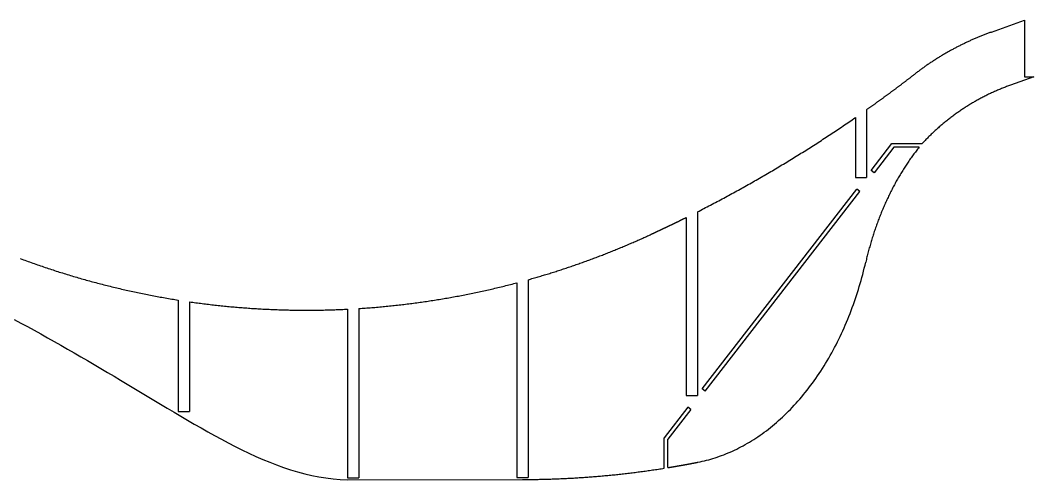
# Model space of a CAD drawing. Header units: metres. Extents: x 0 to 1077, y -300 to -6.
# Drawn here: x 538 to 1077, y -300 to -56 of the extents above; entities that cross this region are included whole.
import ezdxf

# ---------------------------------------------------------------- set-up
doc = ezdxf.new("R2010")
doc.units = ezdxf.units.M

msp = doc.modelspace()

# ---------------------------------------------------------------- linework, layer by layer
for p, q in [((1054.49, -61.86), (1072.07, -55.58)), ((1072.07, -55.58), (1072.07, -85.71)), ((1047.45, -64.58), (1047.01, -64.76)), ((1047.89, -64.4), (1047.45, -64.58)), ((1048.32, -64.22), (1047.89, -64.4)), ((1048.76, -64.04), (1048.32, -64.22)), ((1049.2, -63.86), (1048.76, -64.04)), ((1049.64, -63.69), (1049.2, -63.86)), ((1050.07, -63.52), (1049.64, -63.69)), ((1050.51, -63.34), (1050.07, -63.52)), ((1050.95, -63.17), (1050.51, -63.34)), ((1051.39, -63), (1050.95, -63.17)), ((1051.84, -62.84), (1051.39, -63)), ((1052.28, -62.67), (1051.84, -62.84)), ((1052.72, -62.5), (1052.28, -62.67)), ((1053.16, -62.34), (1052.72, -62.5)), ((1053.6, -62.18), (1053.16, -62.34)), ((1054.05, -62.02), (1053.6, -62.18)), ((1054.49, -61.86), (1054.05, -62.02)), ((1035.91, -69.97), (1035.49, -70.19)), ((1036.33, -69.75), (1035.91, -69.97)), ((1036.75, -69.53), (1036.33, -69.75)), ((1037.17, -69.32), (1036.75, -69.53)), ((1037.59, -69.11), (1037.17, -69.32)), ((1038.01, -68.9), (1037.59, -69.11)), ((1038.43, -68.68), (1038.01, -68.9)), ((1038.86, -68.48), (1038.43, -68.68)), ((1039.28, -68.27), (1038.86, -68.48)), ((1039.71, -68.06), (1039.28, -68.27)), ((1040.13, -67.86), (1039.71, -68.06)), ((1040.56, -67.65), (1040.13, -67.86)), ((1040.98, -67.45), (1040.56, -67.65)), ((1041.41, -67.25), (1040.98, -67.45)), ((1041.84, -67.05), (1041.41, -67.25)), ((1042.26, -66.85), (1041.84, -67.05)), ((1042.69, -66.65), (1042.26, -66.85)), ((1043.12, -66.46), (1042.69, -66.65)), ((1043.55, -66.26), (1043.12, -66.46)), ((1043.98, -66.07), (1043.55, -66.26)), ((1044.41, -65.88), (1043.98, -66.07)), ((1044.85, -65.69), (1044.41, -65.88)), ((1045.28, -65.5), (1044.85, -65.69)), ((1045.71, -65.31), (1045.28, -65.5)), ((1046.15, -65.13), (1045.71, -65.31)), ((1046.58, -64.94), (1046.15, -65.13)), ((1047.01, -64.76), (1046.58, -64.94)), ((1026.48, -75.33), (1026.08, -75.58)), ((1026.88, -75.08), (1026.48, -75.33)), ((1027.28, -74.84), (1026.88, -75.08)), ((1027.69, -74.59), (1027.28, -74.84)), ((1028.09, -74.35), (1027.69, -74.59)), ((1028.5, -74.11), (1028.09, -74.35)), ((1028.9, -73.87), (1028.5, -74.11)), ((1029.31, -73.63), (1028.9, -73.87)), ((1029.71, -73.39), (1029.31, -73.63)), ((1030.12, -73.15), (1029.71, -73.39)), ((1030.53, -72.91), (1030.12, -73.15)), ((1030.94, -72.68), (1030.53, -72.91)), ((1031.35, -72.45), (1030.94, -72.68)), ((1031.76, -72.21), (1031.35, -72.45)), ((1032.17, -71.98), (1031.76, -72.21)), ((1032.59, -71.75), (1032.17, -71.98)), ((1033, -71.53), (1032.59, -71.75)), ((1033.41, -71.3), (1033, -71.53)), ((1033.83, -71.07), (1033.41, -71.3)), ((1034.24, -70.85), (1033.83, -71.07)), ((1034.66, -70.63), (1034.24, -70.85)), ((1035.08, -70.41), (1034.66, -70.63)), ((1035.49, -70.19), (1035.08, -70.41)), ((1018.23, -80.82), (1017.85, -81.09)), ((1018.62, -80.55), (1018.23, -80.82)), ((1019, -80.27), (1018.62, -80.55)), ((1019.39, -80), (1019, -80.27)), ((1019.77, -79.73), (1019.39, -80)), ((1020.16, -79.46), (1019.77, -79.73)), ((1020.55, -79.19), (1020.16, -79.46)), ((1020.94, -78.93), (1020.55, -79.19)), ((1021.33, -78.66), (1020.94, -78.93)), ((1021.72, -78.4), (1021.33, -78.66)), ((1022.11, -78.14), (1021.72, -78.4)), ((1022.51, -77.88), (1022.11, -78.14)), ((1022.9, -77.62), (1022.51, -77.88)), ((1023.29, -77.36), (1022.9, -77.62)), ((1023.69, -77.1), (1023.29, -77.36)), ((1024.09, -76.84), (1023.69, -77.1)), ((1024.48, -76.59), (1024.09, -76.84)), ((1024.88, -76.33), (1024.48, -76.59)), ((1025.28, -76.08), (1024.88, -76.33)), ((1025.68, -75.83), (1025.28, -76.08)), ((1026.08, -75.58), (1025.68, -75.83)), ((1010.88, -86.36), (1011.14, -86.17)), ((1011.14, -86.17), (1011.4, -85.97)), ((1011.4, -85.97), (1011.65, -85.77)), ((1011.65, -85.77), (1011.91, -85.58)), ((1011.91, -85.58), (1012.16, -85.38)), ((1012.16, -85.38), (1012.42, -85.18)), ((1012.42, -85.18), (1012.67, -84.99)), ((1012.67, -84.99), (1012.93, -84.79)), ((1012.93, -84.79), (1013.18, -84.59)), ((1013.18, -84.59), (1013.43, -84.4)), ((1013.43, -84.4), (1013.69, -84.2)), ((1014.06, -83.91), (1013.69, -84.2)), ((1014.44, -83.62), (1014.06, -83.91)), ((1014.81, -83.34), (1014.44, -83.62)), ((1015.19, -83.05), (1014.81, -83.34)), ((1015.57, -82.77), (1015.19, -83.05)), ((1015.94, -82.49), (1015.57, -82.77)), ((1016.32, -82.21), (1015.94, -82.49)), ((1016.7, -81.93), (1016.32, -82.21)), ((1017.08, -81.65), (1016.7, -81.93)), ((1017.47, -81.37), (1017.08, -81.65)), ((1017.85, -81.09), (1017.47, -81.37)), ((1076.92, -85.71), (1064.58, -90.11)), ((1072.07, -85.71), (1076.92, -85.71)), ((1003.96, -91.61), (1004.21, -91.42)), ((1004.21, -91.42), (1004.47, -91.22)), ((1004.47, -91.22), (1004.73, -91.03)), ((1004.73, -91.03), (1004.99, -90.84)), ((1004.99, -90.84), (1005.24, -90.64)), ((1005.24, -90.64), (1005.5, -90.45)), ((1005.5, -90.45), (1005.76, -90.26)), ((1005.76, -90.26), (1006.02, -90.06)), ((1006.02, -90.06), (1006.27, -89.87)), ((1006.27, -89.87), (1006.53, -89.68)), ((1006.53, -89.68), (1006.79, -89.48)), ((1006.79, -89.48), (1007.04, -89.29)), ((1007.04, -89.29), (1007.3, -89.09)), ((1007.3, -89.09), (1007.56, -88.9)), ((1007.56, -88.9), (1007.81, -88.7)), ((1007.81, -88.7), (1008.07, -88.51)), ((1008.07, -88.51), (1008.33, -88.31)), ((1008.33, -88.31), (1008.58, -88.12)), ((1008.58, -88.12), (1008.84, -87.93)), ((1008.84, -87.93), (1009.09, -87.73)), ((1009.09, -87.73), (1009.35, -87.54)), ((1009.35, -87.54), (1009.61, -87.34)), ((1009.61, -87.34), (1009.86, -87.14)), ((1009.86, -87.14), (1010.12, -86.95)), ((1010.12, -86.95), (1010.37, -86.75)), ((1010.37, -86.75), (1010.63, -86.56)), ((1010.63, -86.56), (1010.88, -86.36)), ((1060.82, -91.53), (1060.28, -91.74)), ((1061.35, -91.32), (1060.82, -91.53)), ((1061.89, -91.11), (1061.35, -91.32)), ((1062.42, -90.9), (1061.89, -91.11)), ((1062.96, -90.7), (1062.42, -90.9)), ((1063.5, -90.5), (1062.96, -90.7)), ((1064.04, -90.31), (1063.5, -90.5)), ((1064.58, -90.11), (1064.04, -90.31)), ((996.44, -97.15), (996.7, -96.96)), ((996.7, -96.96), (996.96, -96.77)), ((996.96, -96.77), (997.22, -96.59)), ((997.22, -96.59), (997.48, -96.4)), ((997.48, -96.4), (997.74, -96.21)), ((997.74, -96.21), (998, -96.02)), ((998, -96.02), (998.26, -95.82)), ((998.26, -95.82), (998.52, -95.63)), ((998.52, -95.63), (998.78, -95.44)), ((998.78, -95.44), (999.04, -95.25)), ((999.04, -95.25), (999.3, -95.06)), ((999.3, -95.06), (999.56, -94.87)), ((999.56, -94.87), (999.82, -94.68)), ((999.82, -94.68), (1000.08, -94.49)), ((1000.08, -94.49), (1000.34, -94.3)), ((1000.34, -94.3), (1000.6, -94.11)), ((1000.6, -94.11), (1000.86, -93.92)), ((1000.86, -93.92), (1001.11, -93.72)), ((1001.11, -93.72), (1001.37, -93.53)), ((1001.37, -93.53), (1001.63, -93.34)), ((1001.63, -93.34), (1001.89, -93.15)), ((1001.89, -93.15), (1002.15, -92.96)), ((1002.15, -92.96), (1002.41, -92.76)), ((1002.41, -92.76), (1002.67, -92.57)), ((1002.67, -92.57), (1002.92, -92.38)), ((1002.92, -92.38), (1003.18, -92.19)), ((1003.18, -92.19), (1003.44, -92)), ((1003.44, -92), (1003.7, -91.8)), ((1003.7, -91.8), (1003.96, -91.61)), ((1049.34, -96.8), (1048.84, -97.07)), ((1049.85, -96.53), (1049.34, -96.8)), ((1050.36, -96.27), (1049.85, -96.53)), ((1050.87, -96.01), (1050.36, -96.27)), ((1051.39, -95.75), (1050.87, -96.01)), ((1051.9, -95.49), (1051.39, -95.75)), ((1052.42, -95.24), (1051.9, -95.49)), ((1052.93, -94.99), (1052.42, -95.24)), ((1053.45, -94.74), (1052.93, -94.99)), ((1053.97, -94.49), (1053.45, -94.74)), ((1054.49, -94.25), (1053.97, -94.49)), ((1055.01, -94.01), (1054.49, -94.25)), ((1055.53, -93.77), (1055.01, -94.01)), ((1056.06, -93.53), (1055.53, -93.77)), ((1056.58, -93.3), (1056.06, -93.53)), ((1057.11, -93.07), (1056.58, -93.3)), ((1057.63, -92.84), (1057.11, -93.07)), ((1058.16, -92.62), (1057.63, -92.84)), ((1058.69, -92.39), (1058.16, -92.62)), ((1059.22, -92.17), (1058.69, -92.39)), ((1059.75, -91.96), (1059.22, -92.17)), ((1060.28, -91.74), (1059.75, -91.96)), ((989.13, -102.42), (989.39, -102.23)), ((989.39, -102.23), (989.65, -102.04)), ((989.65, -102.04), (989.91, -101.86)), ((989.91, -101.86), (990.17, -101.67)), ((990.17, -101.67), (990.44, -101.48)), ((990.44, -101.48), (990.7, -101.3)), ((990.7, -101.3), (990.96, -101.11)), ((990.96, -101.11), (991.22, -100.92)), ((991.22, -100.92), (991.48, -100.73)), ((991.48, -100.73), (991.75, -100.55)), ((991.75, -100.55), (992.01, -100.36)), ((992.01, -100.36), (992.27, -100.17)), ((992.27, -100.17), (992.53, -99.98)), ((992.53, -99.98), (992.79, -99.8)), ((992.79, -99.8), (993.05, -99.61)), ((993.05, -99.61), (993.32, -99.42)), ((993.32, -99.42), (993.58, -99.23)), ((993.58, -99.23), (993.84, -99.04)), ((993.84, -99.04), (994.1, -98.86)), ((994.1, -98.86), (994.36, -98.67)), ((994.36, -98.67), (994.62, -98.48)), ((994.62, -98.48), (994.88, -98.29)), ((994.88, -98.29), (995.14, -98.1)), ((995.14, -98.1), (995.4, -97.91)), ((995.4, -97.91), (995.66, -97.72)), ((995.66, -97.72), (995.92, -97.53)), ((995.92, -97.53), (996.18, -97.34)), ((996.18, -97.34), (996.44, -97.15)), ((1039.94, -102.32), (1039.46, -102.63)), ((1040.42, -102.01), (1039.94, -102.32)), ((1040.9, -101.7), (1040.42, -102.01)), ((1041.39, -101.39), (1040.9, -101.7)), ((1041.88, -101.08), (1041.39, -101.39)), ((1042.36, -100.78), (1041.88, -101.08)), ((1042.85, -100.48), (1042.36, -100.78)), ((1043.34, -100.18), (1042.85, -100.48)), ((1043.84, -99.89), (1043.34, -100.18)), ((1044.33, -99.59), (1043.84, -99.89)), ((1044.83, -99.3), (1044.33, -99.59)), ((1045.32, -99.02), (1044.83, -99.3)), ((1045.82, -98.73), (1045.32, -99.02)), ((1046.32, -98.45), (1045.82, -98.73)), ((1046.82, -98.17), (1046.32, -98.45)), ((1047.32, -97.89), (1046.82, -98.17)), ((1047.83, -97.61), (1047.32, -97.89)), ((1048.33, -97.34), (1047.83, -97.61)), ((1048.84, -97.07), (1048.33, -97.34)), ((981.26, -107.92), (982.07, -107.36)), ((982.07, -107.36), (982.07, -139.28)), ((988.07, -103.16), (988.34, -102.97)), ((988.07, -103.16), (988.07, -139.28)), ((988.34, -102.97), (988.6, -102.79)), ((988.6, -102.79), (988.86, -102.6)), ((988.86, -102.6), (989.13, -102.42)), ((1032.44, -107.62), (1031.99, -107.97)), ((1032.9, -107.27), (1032.44, -107.62)), ((1033.36, -106.93), (1032.9, -107.27)), ((1033.82, -106.58), (1033.36, -106.93)), ((1034.28, -106.24), (1033.82, -106.58)), ((1034.74, -105.9), (1034.28, -106.24)), ((1035.2, -105.57), (1034.74, -105.9)), ((1035.67, -105.23), (1035.2, -105.57)), ((1036.14, -104.9), (1035.67, -105.23)), ((1036.61, -104.57), (1036.14, -104.9)), ((1037.08, -104.24), (1036.61, -104.57)), ((1037.55, -103.91), (1037.08, -104.24)), ((1038.03, -103.59), (1037.55, -103.91)), ((1038.5, -103.27), (1038.03, -103.59)), ((1038.98, -102.95), (1038.5, -103.27)), ((1039.46, -102.63), (1038.98, -102.95)), ((973.08, -113.48), (973.9, -112.93)), ((973.9, -112.93), (974.72, -112.38)), ((974.72, -112.38), (975.54, -111.82)), ((975.54, -111.82), (976.36, -111.27)), ((976.36, -111.27), (977.18, -110.71)), ((977.18, -110.71), (978, -110.16)), ((978, -110.16), (978.82, -109.6)), ((978.82, -109.6), (979.63, -109.04)), ((979.63, -109.04), (980.45, -108.48)), ((980.45, -108.48), (981.26, -107.92)), ((1025.81, -113.11), (1025.38, -113.5)), ((1026.24, -112.73), (1025.81, -113.11)), ((1026.67, -112.35), (1026.24, -112.73)), ((1027.1, -111.98), (1026.67, -112.35)), ((1027.54, -111.6), (1027.1, -111.98)), ((1027.97, -111.23), (1027.54, -111.6)), ((1028.41, -110.86), (1027.97, -111.23)), ((1028.85, -110.49), (1028.41, -110.86)), ((1029.3, -110.13), (1028.85, -110.49)), ((1029.74, -109.76), (1029.3, -110.13)), ((1030.19, -109.4), (1029.74, -109.76)), ((1030.63, -109.04), (1030.19, -109.4)), ((1031.08, -108.68), (1030.63, -109.04)), ((1031.53, -108.33), (1031.08, -108.68)), ((1031.99, -107.97), (1031.53, -108.33)), ((964.83, -118.93), (965.66, -118.39)), ((965.66, -118.39), (966.49, -117.85)), ((966.49, -117.85), (967.31, -117.31)), ((967.31, -117.31), (968.14, -116.76)), ((968.14, -116.76), (968.97, -116.22)), ((968.97, -116.22), (969.79, -115.67)), ((969.79, -115.67), (970.62, -115.13)), ((970.62, -115.13), (971.44, -114.58)), ((971.44, -114.58), (972.26, -114.03)), ((972.26, -114.03), (973.08, -113.48)), ((1020.4, -118.25), (1020, -118.66)), ((1020.8, -117.85), (1020.4, -118.25)), ((1021.21, -117.44), (1020.8, -117.85)), ((1021.62, -117.04), (1021.21, -117.44)), ((1022.03, -116.64), (1021.62, -117.04)), ((1022.44, -116.24), (1022.03, -116.64)), ((1022.85, -115.84), (1022.44, -116.24)), ((1023.27, -115.44), (1022.85, -115.84)), ((1023.69, -115.05), (1023.27, -115.44)), ((1024.11, -114.66), (1023.69, -115.05)), ((1024.53, -114.27), (1024.11, -114.66)), ((1024.96, -113.88), (1024.53, -114.27)), ((1025.38, -113.5), (1024.96, -113.88)), ((956.51, -124.27), (957.34, -123.74)), ((957.34, -123.74), (958.18, -123.21)), ((958.18, -123.21), (959.01, -122.68)), ((959.01, -122.68), (959.84, -122.15)), ((959.84, -122.15), (960.68, -121.61)), ((960.68, -121.61), (961.51, -121.08)), ((961.51, -121.08), (962.34, -120.54)), ((962.34, -120.54), (963.17, -120.01)), ((963.17, -120.01), (964, -119.47)), ((964, -119.47), (964.83, -118.93)), ((990.42, -135.54), (1001.55, -121.16)), ((1002.53, -123.16), (992, -136.77)), ((1001.55, -121.16), (1017.62, -121.16)), ((1015.98, -123.16), (1002.53, -123.16)), ((1015.57, -123.66), (1015.18, -124.17)), ((1015.98, -123.16), (1015.57, -123.66)), ((1018.01, -120.74), (1017.62, -121.16)), ((1018.41, -120.32), (1018.01, -120.74)), ((1018.8, -119.9), (1018.41, -120.32)), ((1019.2, -119.49), (1018.8, -119.9)), ((1019.59, -119.08), (1019.2, -119.49)), ((1020, -118.66), (1019.59, -119.08)), ((948.11, -129.49), (948.95, -128.98)), ((948.95, -128.98), (949.79, -128.46)), ((949.79, -128.46), (950.63, -127.94)), ((950.63, -127.94), (951.48, -127.42)), ((951.48, -127.42), (952.32, -126.9)), ((952.32, -126.9), (953.15, -126.37)), ((953.15, -126.37), (953.99, -125.85)), ((953.99, -125.85), (954.83, -125.32)), ((954.83, -125.32), (955.67, -124.8)), ((955.67, -124.8), (956.51, -124.27)), ((1011.67, -128.84), (1011.29, -129.38)), ((1012.05, -128.31), (1011.67, -128.84)), ((1012.44, -127.78), (1012.05, -128.31)), ((1012.82, -127.26), (1012.44, -127.78)), ((1013.21, -126.73), (1012.82, -127.26)), ((1013.6, -126.21), (1013.21, -126.73)), ((1013.99, -125.7), (1013.6, -126.21)), ((1014.38, -125.18), (1013.99, -125.7)), ((1014.78, -124.67), (1014.38, -125.18)), ((1015.18, -124.17), (1014.78, -124.67)), ((938.79, -135.11), (939.64, -134.6)), ((939.64, -134.6), (940.49, -134.1)), ((940.49, -134.1), (941.34, -133.59)), ((941.34, -133.59), (942.19, -133.08)), ((942.19, -133.08), (943.04, -132.57)), ((943.04, -132.57), (943.88, -132.06)), ((943.88, -132.06), (944.73, -131.55)), ((944.73, -131.55), (945.58, -131.04)), ((945.58, -131.04), (946.42, -130.52)), ((946.42, -130.52), (947.26, -130.01)), ((947.26, -130.01), (948.11, -129.49)), ((1007.97, -134.33), (1007.62, -134.89)), ((1008.33, -133.77), (1007.97, -134.33)), ((1008.7, -133.21), (1008.33, -133.77)), ((1009.06, -132.65), (1008.7, -133.21)), ((1009.43, -132.1), (1009.06, -132.65)), ((1009.8, -131.55), (1009.43, -132.1)), ((1010.17, -131), (1009.8, -131.55)), ((1010.54, -130.46), (1010.17, -131)), ((1010.92, -129.92), (1010.54, -130.46)), ((1011.29, -129.38), (1010.92, -129.92)), ((929.39, -140.58), (930.25, -140.09)), ((930.25, -140.09), (931.11, -139.6)), ((931.11, -139.6), (931.96, -139.11)), ((931.96, -139.11), (932.82, -138.61)), ((932.82, -138.61), (933.67, -138.11)), ((933.67, -138.11), (934.53, -137.62)), ((934.53, -137.62), (935.38, -137.12)), ((935.38, -137.12), (936.24, -136.62)), ((936.24, -136.62), (937.09, -136.11)), ((937.09, -136.11), (937.94, -135.61)), ((937.94, -135.61), (938.79, -135.11)), ((982.07, -139.28), (988.07, -139.28)), ((992, -136.77), (990.42, -135.54)), ((1004.5, -140.09), (1004.16, -140.68)), ((1004.84, -139.5), (1004.5, -140.09)), ((1005.18, -138.92), (1004.84, -139.5)), ((1005.52, -138.33), (1005.18, -138.92)), ((1005.86, -137.75), (1005.52, -138.33)), ((1006.21, -137.18), (1005.86, -137.75)), ((1006.56, -136.6), (1006.21, -137.18)), ((1006.91, -136.03), (1006.56, -136.6)), ((1007.26, -135.46), (1006.91, -136.03)), ((1007.62, -134.89), (1007.26, -135.46)), ((900.6, -251.65), (982.79, -145.4)), ((919.91, -145.92), (920.78, -145.44)), ((920.78, -145.44), (921.64, -144.96)), ((921.64, -144.96), (922.5, -144.48)), ((922.5, -144.48), (923.37, -144)), ((923.37, -144), (924.23, -143.51)), ((924.23, -143.51), (925.09, -143.03)), ((925.09, -143.03), (925.95, -142.54)), ((925.95, -142.54), (926.81, -142.05)), ((926.81, -142.05), (927.67, -141.57)), ((927.67, -141.57), (928.53, -141.08)), ((928.53, -141.08), (929.39, -140.58)), ((984.38, -146.63), (982.79, -145.4)), ((1001.57, -145.49), (1001.26, -146.1)), ((1001.89, -144.88), (1001.57, -145.49)), ((1002.21, -144.27), (1001.89, -144.88)), ((1002.53, -143.67), (1002.21, -144.27)), ((1002.85, -143.06), (1002.53, -143.67)), ((1003.18, -142.46), (1002.85, -143.06)), ((1003.5, -141.87), (1003.18, -142.46)), ((1003.83, -141.27), (1003.5, -141.87)), ((1004.16, -140.68), (1003.83, -141.27)), ((902.18, -252.87), (984.38, -146.63)), ((910.35, -151.11), (911.22, -150.65)), ((911.22, -150.65), (912.09, -150.18)), ((912.09, -150.18), (912.97, -149.71)), ((912.97, -149.71), (913.84, -149.24)), ((913.84, -149.24), (914.71, -148.77)), ((914.71, -148.77), (915.57, -148.3)), ((915.57, -148.3), (916.44, -147.82)), ((916.44, -147.82), (917.31, -147.35)), ((917.31, -147.35), (918.18, -146.87)), ((918.18, -146.87), (919.04, -146.4)), ((919.04, -146.4), (919.91, -145.92)), ((999.14, -150.43), (998.85, -151.06)), ((999.44, -149.81), (999.14, -150.43)), ((999.73, -149.19), (999.44, -149.81)), ((1000.03, -148.56), (999.73, -149.19)), ((1000.34, -147.94), (1000.03, -148.56)), ((1000.64, -147.33), (1000.34, -147.94)), ((1000.95, -146.71), (1000.64, -147.33)), ((1001.26, -146.1), (1000.95, -146.71)), ((899.84, -156.62), (900.72, -156.16)), ((900.72, -156.16), (901.59, -155.71)), ((901.59, -155.71), (902.47, -155.26)), ((902.47, -155.26), (903.35, -154.8)), ((903.35, -154.8), (904.23, -154.34)), ((904.23, -154.34), (905.1, -153.89)), ((905.1, -153.89), (905.98, -153.43)), ((905.98, -153.43), (906.86, -152.97)), ((906.86, -152.97), (907.73, -152.5)), ((907.73, -152.5), (908.6, -152.04)), ((908.6, -152.04), (909.48, -151.58)), ((909.48, -151.58), (910.35, -151.11)), ((996.6, -156.15), (996.33, -156.8)), ((996.87, -155.51), (996.6, -156.15)), ((997.15, -154.87), (996.87, -155.51)), ((997.42, -154.23), (997.15, -154.87)), ((997.7, -153.59), (997.42, -154.23)), ((997.99, -152.96), (997.7, -153.59)), ((998.27, -152.32), (997.99, -152.96)), ((998.56, -151.69), (998.27, -152.32)), ((998.85, -151.06), (998.56, -151.69)), ((889.66, -161.74), (889.84, -161.65)), ((889.84, -161.65), (890.03, -161.55)), ((890.03, -161.55), (890.21, -161.46)), ((890.21, -161.46), (890.4, -161.37)), ((890.4, -161.37), (890.59, -161.28)), ((890.59, -161.28), (890.77, -161.18)), ((890.77, -161.18), (890.96, -161.09)), ((890.96, -161.09), (891.14, -161)), ((891.14, -161), (891.33, -160.91)), ((891.33, -160.91), (891.52, -160.82)), ((891.52, -160.82), (891.7, -160.72)), ((891.7, -160.72), (891.89, -160.63)), ((891.89, -160.63), (892.07, -160.54)), ((892.07, -160.54), (892.07, -255.25)), ((898.07, -157.52), (898.96, -157.07)), ((898.07, -157.52), (898.07, -255.25)), ((898.96, -157.07), (899.84, -156.62)), ((994.52, -161.35), (994.27, -162.01)), ((994.77, -160.69), (994.52, -161.35)), ((995.02, -160.04), (994.77, -160.69)), ((995.28, -159.39), (995.02, -160.04)), ((995.54, -158.74), (995.28, -159.39)), ((995.8, -158.09), (995.54, -158.74)), ((996.06, -157.44), (995.8, -158.09)), ((996.33, -156.8), (996.06, -157.44)), ((878.63, -167.07), (878.81, -166.98)), ((878.81, -166.98), (879, -166.89)), ((879, -166.89), (879.19, -166.8)), ((879.19, -166.8), (879.38, -166.71)), ((879.38, -166.71), (879.56, -166.62)), ((879.56, -166.62), (879.75, -166.53)), ((879.75, -166.53), (879.94, -166.44)), ((879.94, -166.44), (880.13, -166.35)), ((880.13, -166.35), (880.31, -166.26)), ((880.31, -166.26), (880.5, -166.18)), ((880.5, -166.18), (880.69, -166.09)), ((880.69, -166.09), (880.88, -166)), ((880.88, -166), (881.06, -165.91)), ((881.06, -165.91), (881.25, -165.82)), ((881.25, -165.82), (881.44, -165.73)), ((881.44, -165.73), (881.63, -165.64)), ((881.63, -165.64), (881.81, -165.55)), ((881.81, -165.55), (882, -165.46)), ((882, -165.46), (882.19, -165.37)), ((882.19, -165.37), (882.37, -165.28)), ((882.37, -165.28), (882.56, -165.19)), ((882.56, -165.19), (882.75, -165.1)), ((882.75, -165.1), (882.94, -165.01)), ((882.94, -165.01), (883.12, -164.92)), ((883.12, -164.92), (883.31, -164.83)), ((883.31, -164.83), (883.5, -164.74)), ((883.5, -164.74), (883.68, -164.65)), ((883.68, -164.65), (883.87, -164.56)), ((883.87, -164.56), (884.06, -164.47)), ((884.06, -164.47), (884.25, -164.38)), ((884.25, -164.38), (884.43, -164.29)), ((884.43, -164.29), (884.62, -164.2)), ((884.62, -164.2), (884.81, -164.11)), ((884.81, -164.11), (884.99, -164.02)), ((884.99, -164.02), (885.18, -163.93)), ((885.18, -163.93), (885.37, -163.84)), ((885.37, -163.84), (885.55, -163.75)), ((885.55, -163.75), (885.74, -163.65)), ((885.74, -163.65), (885.93, -163.56)), ((885.93, -163.56), (886.11, -163.47)), ((886.11, -163.47), (886.3, -163.38)), ((886.3, -163.38), (886.49, -163.29)), ((886.49, -163.29), (886.67, -163.2)), ((886.67, -163.2), (886.86, -163.11)), ((886.86, -163.11), (887.05, -163.02)), ((887.05, -163.02), (887.23, -162.93)), ((887.23, -162.93), (887.42, -162.84)), ((887.42, -162.84), (887.61, -162.74)), ((887.61, -162.74), (887.79, -162.65)), ((887.79, -162.65), (887.98, -162.56)), ((887.98, -162.56), (888.17, -162.47)), ((888.17, -162.47), (888.35, -162.38)), ((888.35, -162.38), (888.54, -162.29)), ((888.54, -162.29), (888.72, -162.2)), ((888.72, -162.2), (888.91, -162.1)), ((888.91, -162.1), (889.1, -162.01)), ((889.1, -162.01), (889.28, -161.92)), ((889.28, -161.92), (889.47, -161.83)), ((889.47, -161.83), (889.66, -161.74)), ((992.61, -166.64), (992.39, -167.3)), ((992.84, -165.97), (992.61, -166.64)), ((993.07, -165.31), (992.84, -165.97)), ((993.31, -164.65), (993.07, -165.31)), ((993.54, -163.98), (993.31, -164.65)), ((993.78, -163.32), (993.54, -163.98)), ((994.03, -162.66), (993.78, -163.32)), ((994.27, -162.01), (994.03, -162.66)), ((866.48, -172.64), (867.12, -172.36)), ((867.12, -172.36), (867.77, -172.07)), ((867.77, -172.07), (868.41, -171.78)), ((868.41, -171.78), (869.05, -171.49)), ((869.05, -171.49), (869.7, -171.2)), ((869.7, -171.2), (870.34, -170.91)), ((870.34, -170.91), (870.98, -170.62)), ((870.98, -170.62), (871.62, -170.33)), ((871.62, -170.33), (872.27, -170.03)), ((872.27, -170.03), (872.91, -169.74)), ((872.91, -169.74), (873.55, -169.44)), ((873.55, -169.44), (873.74, -169.35)), ((873.74, -169.35), (873.92, -169.27)), ((873.92, -169.27), (874.11, -169.18)), ((874.11, -169.18), (874.3, -169.09)), ((874.3, -169.09), (874.49, -169)), ((874.49, -169), (874.68, -168.92)), ((874.68, -168.92), (874.87, -168.83)), ((874.87, -168.83), (875.05, -168.74)), ((875.05, -168.74), (875.24, -168.65)), ((875.24, -168.65), (875.43, -168.57)), ((875.43, -168.57), (875.62, -168.48)), ((875.62, -168.48), (875.81, -168.39)), ((875.81, -168.39), (875.99, -168.3)), ((875.99, -168.3), (876.18, -168.21)), ((876.18, -168.21), (876.37, -168.13)), ((876.37, -168.13), (876.56, -168.04)), ((876.56, -168.04), (876.75, -167.95)), ((876.75, -167.95), (876.93, -167.86)), ((876.93, -167.86), (877.12, -167.77)), ((877.12, -167.77), (877.31, -167.69)), ((877.31, -167.69), (877.5, -167.6)), ((877.5, -167.6), (877.69, -167.51)), ((877.69, -167.51), (877.87, -167.42)), ((877.87, -167.42), (878.06, -167.33)), ((878.06, -167.33), (878.25, -167.24)), ((878.25, -167.24), (878.44, -167.15)), ((878.44, -167.15), (878.63, -167.07)), ((990.88, -172), (990.67, -172.67)), ((991.08, -171.33), (990.88, -172)), ((991.29, -170.65), (991.08, -171.33)), ((991.51, -169.98), (991.29, -170.65)), ((991.72, -169.31), (991.51, -169.98)), ((991.94, -168.64), (991.72, -169.31)), ((992.16, -167.97), (991.94, -168.64)), ((992.39, -167.3), (992.16, -167.97)), ((854.13, -177.87), (854.78, -177.61)), ((854.78, -177.61), (855.44, -177.34)), ((855.44, -177.34), (856.09, -177.07)), ((856.09, -177.07), (856.74, -176.8)), ((856.74, -176.8), (857.39, -176.53)), ((857.39, -176.53), (858.04, -176.26)), ((858.04, -176.26), (858.7, -175.99)), ((858.7, -175.99), (859.35, -175.72)), ((859.35, -175.72), (860, -175.44)), ((860, -175.44), (860.65, -175.17)), ((860.65, -175.17), (861.3, -174.89)), ((861.3, -174.89), (861.95, -174.61)), ((861.95, -174.61), (862.59, -174.34)), ((862.59, -174.34), (863.24, -174.06)), ((863.24, -174.06), (863.89, -173.78)), ((863.89, -173.78), (864.54, -173.49)), ((864.54, -173.49), (865.18, -173.21)), ((865.18, -173.21), (865.83, -172.93)), ((865.83, -172.93), (866.48, -172.64)), ((989.32, -177.42), (989.13, -178.1)), ((989.5, -176.74), (989.32, -177.42)), ((989.69, -176.06), (989.5, -176.74)), ((989.88, -175.38), (989.69, -176.06)), ((990.07, -174.7), (989.88, -175.38)), ((990.27, -174.03), (990.07, -174.7)), ((990.47, -173.35), (990.27, -174.03)), ((990.67, -172.67), (990.47, -173.35)), ((538.07, -182.36), (538.9, -182.66)), ((538.9, -182.66), (539.72, -182.97)), ((539.72, -182.97), (540.55, -183.27)), ((840.3, -183.21), (840.96, -182.97)), ((840.96, -182.97), (841.63, -182.72)), ((841.63, -182.72), (842.29, -182.48)), ((842.29, -182.48), (842.95, -182.23)), ((842.95, -182.23), (843.61, -181.98)), ((843.61, -181.98), (844.27, -181.73)), ((844.27, -181.73), (844.93, -181.48)), ((844.93, -181.48), (845.59, -181.23)), ((845.59, -181.23), (846.25, -180.98)), ((846.25, -180.98), (846.91, -180.73)), ((846.91, -180.73), (847.57, -180.47)), ((847.57, -180.47), (848.23, -180.22)), ((848.23, -180.22), (848.88, -179.96)), ((848.88, -179.96), (849.54, -179.7)), ((849.54, -179.7), (850.2, -179.45)), ((850.2, -179.45), (850.85, -179.19)), ((850.85, -179.19), (851.51, -178.93)), ((851.51, -178.93), (852.16, -178.66)), ((852.16, -178.66), (852.82, -178.4)), ((852.82, -178.4), (853.47, -178.14)), ((853.47, -178.14), (854.13, -177.87)), ((987.93, -182.88), (987.77, -183.56)), ((988.09, -182.2), (987.93, -182.88)), ((988.26, -181.51), (988.09, -182.2)), ((988.43, -180.83), (988.26, -181.51)), ((988.6, -180.15), (988.43, -180.83)), ((988.77, -179.46), (988.6, -180.15)), ((988.95, -178.78), (988.77, -179.46)), ((989.13, -178.1), (988.95, -178.78)), ((540.55, -183.27), (541.37, -183.57)), ((541.37, -183.57), (542.2, -183.87)), ((542.2, -183.87), (543.03, -184.17)), ((543.03, -184.17), (543.85, -184.47)), ((543.85, -184.47), (544.68, -184.76)), ((544.68, -184.76), (545.51, -185.05)), ((545.51, -185.05), (546.34, -185.34)), ((546.34, -185.34), (547.17, -185.63)), ((547.17, -185.63), (548, -185.92)), ((548, -185.92), (548.83, -186.21)), ((548.83, -186.21), (549.66, -186.49)), ((549.66, -186.49), (550.49, -186.78)), ((550.49, -186.78), (551.33, -187.06)), ((551.33, -187.06), (552.16, -187.34)), ((552.16, -187.34), (552.99, -187.61)), ((552.99, -187.61), (553.83, -187.89)), ((553.83, -187.89), (554.66, -188.16)), ((554.66, -188.16), (555.5, -188.44)), ((555.5, -188.44), (556.33, -188.71)), ((824.29, -188.73), (824.96, -188.51)), ((824.96, -188.51), (825.63, -188.29)), ((825.63, -188.29), (826.3, -188.07)), ((826.3, -188.07), (826.97, -187.85)), ((826.97, -187.85), (827.64, -187.63)), ((827.64, -187.63), (828.31, -187.41)), ((828.31, -187.41), (828.98, -187.18)), ((828.98, -187.18), (829.65, -186.96)), ((829.65, -186.96), (830.32, -186.73)), ((830.32, -186.73), (830.99, -186.5)), ((830.99, -186.5), (831.66, -186.27)), ((831.66, -186.27), (832.32, -186.05)), ((832.32, -186.05), (832.99, -185.81)), ((832.99, -185.81), (833.66, -185.58)), ((833.66, -185.58), (834.32, -185.35)), ((834.32, -185.35), (834.99, -185.12)), ((834.99, -185.12), (835.65, -184.88)), ((835.65, -184.88), (836.32, -184.65)), ((836.32, -184.65), (836.98, -184.41)), ((836.98, -184.41), (837.65, -184.17)), ((837.65, -184.17), (838.31, -183.93)), ((838.31, -183.93), (838.98, -183.69)), ((838.98, -183.69), (839.64, -183.45)), ((839.64, -183.45), (840.3, -183.21)), ((986.42, -189.15), (986.83, -187.52)), ((986.83, -187.52), (987.23, -185.89)), ((987.23, -185.89), (987.61, -184.25)), ((987.77, -183.56), (987.61, -184.25)), ((556.33, -188.71), (557.17, -188.98)), ((557.17, -188.98), (558.01, -189.25)), ((558.01, -189.25), (558.84, -189.51)), ((558.84, -189.51), (559.68, -189.78)), ((559.68, -189.78), (560.52, -190.04)), ((560.52, -190.04), (561.36, -190.3)), ((561.36, -190.3), (562.2, -190.56)), ((562.2, -190.56), (563.04, -190.82)), ((563.04, -190.82), (563.88, -191.07)), ((563.88, -191.07), (564.72, -191.33)), ((564.72, -191.33), (565.56, -191.58)), ((565.56, -191.58), (566.41, -191.83)), ((566.41, -191.83), (567.25, -192.08)), ((567.25, -192.08), (568.09, -192.33)), ((568.09, -192.33), (568.94, -192.57)), ((568.94, -192.57), (569.78, -192.82)), ((569.78, -192.82), (570.62, -193.06)), ((570.62, -193.06), (571.47, -193.3)), ((571.47, -193.3), (572.32, -193.54)), ((572.32, -193.54), (573.16, -193.77)), ((573.16, -193.77), (574.01, -194.01)), ((808.07, -193.62), (808.75, -193.43)), ((808.07, -193.62), (808.07, -298.9)), ((808.75, -193.43), (809.43, -193.24)), ((809.43, -193.24), (810.11, -193.04)), ((810.11, -193.04), (810.79, -192.85)), ((810.79, -192.85), (811.47, -192.65)), ((811.47, -192.65), (812.15, -192.45)), ((812.15, -192.45), (812.82, -192.26)), ((812.82, -192.26), (813.5, -192.06)), ((813.5, -192.06), (814.18, -191.86)), ((814.18, -191.86), (814.85, -191.66)), ((814.85, -191.66), (815.53, -191.45)), ((815.53, -191.45), (816.21, -191.25)), ((816.21, -191.25), (816.88, -191.05)), ((816.88, -191.05), (817.56, -190.84)), ((817.56, -190.84), (818.23, -190.63)), ((818.23, -190.63), (818.91, -190.43)), ((818.91, -190.43), (819.58, -190.22)), ((819.58, -190.22), (820.25, -190.01)), ((820.25, -190.01), (820.93, -189.8)), ((820.93, -189.8), (821.6, -189.59)), ((821.6, -189.59), (822.27, -189.37)), ((822.27, -189.37), (822.95, -189.16)), ((822.95, -189.16), (823.62, -188.94)), ((823.62, -188.94), (824.29, -188.73)), ((985.11, -194.03), (985.56, -192.41)), ((985.56, -192.41), (986, -190.78)), ((986, -190.78), (986.42, -189.15)), ((574.01, -194.01), (574.86, -194.24)), ((574.86, -194.24), (575.7, -194.48)), ((575.7, -194.48), (576.55, -194.71)), ((576.55, -194.71), (577.4, -194.93)), ((577.4, -194.93), (578.25, -195.16)), ((578.25, -195.16), (579.1, -195.39)), ((579.1, -195.39), (579.95, -195.61)), ((579.95, -195.61), (580.8, -195.83)), ((580.8, -195.83), (581.65, -196.05)), ((581.65, -196.05), (582.5, -196.27)), ((582.5, -196.27), (583.35, -196.49)), ((583.35, -196.49), (584.2, -196.7)), ((584.2, -196.7), (585.06, -196.91)), ((585.06, -196.91), (585.91, -197.13)), ((585.91, -197.13), (586.76, -197.34)), ((586.76, -197.34), (587.62, -197.54)), ((587.62, -197.54), (588.47, -197.75)), ((588.47, -197.75), (589.33, -197.95)), ((589.33, -197.95), (590.18, -198.16)), ((590.18, -198.16), (591.04, -198.36)), ((591.04, -198.36), (591.89, -198.56)), ((591.89, -198.56), (592.75, -198.76)), ((592.75, -198.76), (593.6, -198.95)), ((593.6, -198.95), (594.46, -199.15)), ((594.46, -199.15), (595.32, -199.34)), ((595.32, -199.34), (596.18, -199.53)), ((784.51, -199.53), (785.35, -199.34)), ((785.35, -199.34), (786.19, -199.15)), ((786.19, -199.15), (787.03, -198.96)), ((787.03, -198.96), (787.87, -198.77)), ((787.87, -198.77), (788.7, -198.58)), ((788.7, -198.58), (789.54, -198.38)), ((789.54, -198.38), (790.38, -198.19)), ((790.38, -198.19), (791.22, -197.99)), ((791.22, -197.99), (792.06, -197.79)), ((792.06, -197.79), (792.89, -197.58)), ((792.89, -197.58), (793.73, -197.38)), ((793.73, -197.38), (794.57, -197.18)), ((794.57, -197.18), (795.4, -196.97)), ((795.4, -196.97), (796.24, -196.76)), ((796.24, -196.76), (797.07, -196.55)), ((797.07, -196.55), (797.91, -196.34)), ((797.91, -196.34), (798.74, -196.13)), ((798.74, -196.13), (799.58, -195.91)), ((799.58, -195.91), (800.41, -195.69)), ((800.41, -195.69), (801.24, -195.48)), ((801.24, -195.48), (802.07, -195.26)), ((802.07, -195.26), (802.07, -298.9)), ((983.18, -200.48), (983.68, -198.87)), ((983.68, -198.87), (984.17, -197.26)), ((984.17, -197.26), (984.65, -195.65)), ((984.65, -195.65), (985.11, -194.03)), ((596.18, -199.53), (597.04, -199.72)), ((597.04, -199.72), (597.89, -199.91)), ((597.89, -199.91), (598.75, -200.09)), ((598.75, -200.09), (599.61, -200.28)), ((599.61, -200.28), (600.47, -200.46)), ((600.47, -200.46), (601.33, -200.64)), ((601.33, -200.64), (602.19, -200.82)), ((602.19, -200.82), (603.05, -200.99)), ((603.05, -200.99), (603.91, -201.17)), ((603.91, -201.17), (604.78, -201.34)), ((604.78, -201.34), (605.64, -201.51)), ((605.64, -201.51), (606.5, -201.68)), ((606.5, -201.68), (607.36, -201.85)), ((607.36, -201.85), (608.23, -202.02)), ((608.23, -202.02), (609.09, -202.18)), ((609.09, -202.18), (609.95, -202.35)), ((609.95, -202.35), (610.82, -202.51)), ((610.82, -202.51), (611.68, -202.67)), ((611.68, -202.67), (612.54, -202.82)), ((612.54, -202.82), (613.41, -202.98)), ((613.41, -202.98), (614.27, -203.13)), ((614.27, -203.13), (615.14, -203.29)), ((615.14, -203.29), (616.01, -203.44)), ((616.01, -203.44), (616.87, -203.59)), ((616.87, -203.59), (617.74, -203.73)), ((617.74, -203.73), (618.61, -203.88)), ((618.61, -203.88), (619.47, -204.02)), ((619.47, -204.02), (620.34, -204.17)), ((620.34, -204.17), (621.21, -204.31)), ((621.21, -204.31), (622.07, -204.44)), ((622.07, -204.44), (622.07, -263.81)), ((755.73, -204.89), (756.58, -204.76)), ((756.58, -204.76), (757.43, -204.63)), ((757.43, -204.63), (758.28, -204.49)), ((758.28, -204.49), (759.13, -204.36)), ((759.13, -204.36), (759.98, -204.22)), ((759.98, -204.22), (760.83, -204.08)), ((760.83, -204.08), (761.68, -203.94)), ((761.68, -203.94), (762.53, -203.8)), ((762.53, -203.8), (763.38, -203.66)), ((763.38, -203.66), (764.23, -203.51)), ((764.23, -203.51), (765.08, -203.37)), ((765.08, -203.37), (765.93, -203.22)), ((765.93, -203.22), (766.78, -203.07)), ((766.78, -203.07), (767.62, -202.92)), ((767.62, -202.92), (768.47, -202.76)), ((768.47, -202.76), (769.32, -202.61)), ((769.32, -202.61), (770.16, -202.45)), ((770.16, -202.45), (771.01, -202.29)), ((771.01, -202.29), (771.86, -202.13)), ((771.86, -202.13), (772.7, -201.97)), ((772.7, -201.97), (773.55, -201.81)), ((773.55, -201.81), (774.39, -201.64)), ((774.39, -201.64), (775.24, -201.47)), ((775.24, -201.47), (776.08, -201.31)), ((776.08, -201.31), (776.93, -201.14)), ((776.93, -201.14), (777.77, -200.96)), ((777.77, -200.96), (778.61, -200.79)), ((778.61, -200.79), (779.46, -200.61)), ((779.46, -200.61), (780.3, -200.44)), ((780.3, -200.44), (781.14, -200.26)), ((781.14, -200.26), (781.98, -200.08)), ((781.98, -200.08), (782.82, -199.9)), ((782.82, -199.9), (783.67, -199.71)), ((783.67, -199.71), (784.51, -199.53)), ((981.58, -205.27), (982.13, -203.68)), ((982.13, -203.68), (982.66, -202.08)), ((982.66, -202.08), (983.18, -200.48)), ((628.07, -205.35), (628.92, -205.47)), ((628.07, -205.35), (628.07, -263.81)), ((628.92, -205.47), (629.76, -205.59)), ((629.76, -205.59), (630.6, -205.71)), ((630.6, -205.71), (631.44, -205.83)), ((631.44, -205.83), (632.29, -205.94)), ((632.29, -205.94), (633.13, -206.05)), ((633.13, -206.05), (633.97, -206.16)), ((633.97, -206.16), (634.82, -206.27)), ((634.82, -206.27), (635.66, -206.38)), ((635.66, -206.38), (636.51, -206.49)), ((636.51, -206.49), (637.35, -206.59)), ((637.35, -206.59), (638.19, -206.69)), ((638.19, -206.69), (639.04, -206.79)), ((639.04, -206.79), (639.88, -206.89)), ((639.88, -206.89), (640.73, -206.99)), ((640.73, -206.99), (641.57, -207.09)), ((641.57, -207.09), (642.42, -207.18)), ((642.42, -207.18), (643.27, -207.27)), ((643.27, -207.27), (644.11, -207.37)), ((644.11, -207.37), (644.96, -207.45)), ((644.96, -207.45), (645.8, -207.54)), ((645.8, -207.54), (646.65, -207.63)), ((646.65, -207.63), (647.5, -207.71)), ((647.5, -207.71), (648.34, -207.8)), ((648.34, -207.8), (649.19, -207.88)), ((649.19, -207.88), (650.04, -207.96)), ((650.04, -207.96), (650.88, -208.03)), ((650.88, -208.03), (651.73, -208.11)), ((651.73, -208.11), (652.58, -208.19)), ((652.58, -208.19), (653.43, -208.26)), ((653.43, -208.26), (654.27, -208.33)), ((654.27, -208.33), (655.12, -208.4)), ((655.12, -208.4), (655.97, -208.47)), ((655.97, -208.47), (656.82, -208.53)), ((656.82, -208.53), (657.67, -208.6)), ((657.67, -208.6), (658.52, -208.66)), ((658.52, -208.66), (659.36, -208.72)), ((659.36, -208.72), (660.21, -208.78)), ((660.21, -208.78), (661.06, -208.84)), ((661.06, -208.84), (661.91, -208.9)), ((661.91, -208.9), (662.76, -208.95)), ((662.76, -208.95), (663.61, -209)), ((663.61, -209), (664.46, -209.05)), ((664.46, -209.05), (665.31, -209.1)), ((665.31, -209.1), (666.16, -209.15)), ((666.16, -209.15), (667.01, -209.2)), ((667.01, -209.2), (667.86, -209.24)), ((667.86, -209.24), (668.7, -209.29)), ((668.7, -209.29), (669.55, -209.33)), ((669.55, -209.33), (670.4, -209.37)), ((670.4, -209.37), (671.25, -209.41)), ((671.25, -209.41), (672.1, -209.44)), ((672.1, -209.44), (672.95, -209.48)), ((672.95, -209.48), (673.8, -209.51)), ((673.8, -209.51), (674.65, -209.54)), ((674.65, -209.54), (675.5, -209.57)), ((675.5, -209.57), (676.36, -209.6)), ((676.36, -209.6), (677.21, -209.63)), ((677.21, -209.63), (678.06, -209.65)), ((678.06, -209.65), (678.91, -209.67)), ((678.91, -209.67), (679.76, -209.7)), ((679.76, -209.7), (680.61, -209.72)), ((680.61, -209.72), (681.46, -209.73)), ((681.46, -209.73), (682.31, -209.75)), ((682.31, -209.75), (683.16, -209.76)), ((683.16, -209.76), (684.01, -209.78)), ((684.01, -209.78), (684.86, -209.79)), ((684.86, -209.79), (685.71, -209.8)), ((685.71, -209.8), (686.56, -209.81)), ((686.56, -209.81), (687.41, -209.81)), ((687.41, -209.81), (688.26, -209.82)), ((688.26, -209.82), (689.11, -209.82)), ((689.11, -209.82), (689.96, -209.82)), ((689.96, -209.82), (690.82, -209.82)), ((690.82, -209.82), (691.67, -209.82)), ((691.67, -209.82), (692.52, -209.82)), ((692.52, -209.82), (693.37, -209.81)), ((693.37, -209.81), (694.22, -209.81)), ((694.22, -209.81), (695.07, -209.8)), ((695.07, -209.8), (695.92, -209.79)), ((695.92, -209.79), (696.77, -209.78)), ((696.77, -209.78), (697.62, -209.76)), ((697.62, -209.76), (698.47, -209.75)), ((698.47, -209.75), (699.32, -209.73)), ((699.32, -209.73), (700.17, -209.71)), ((700.17, -209.71), (701.02, -209.69)), ((701.02, -209.69), (701.87, -209.67)), ((701.87, -209.67), (702.72, -209.65)), ((702.72, -209.65), (703.57, -209.62)), ((703.57, -209.62), (704.42, -209.6)), ((704.42, -209.6), (705.27, -209.57)), ((705.27, -209.57), (706.12, -209.54)), ((706.12, -209.54), (706.98, -209.51)), ((706.98, -209.51), (707.83, -209.47)), ((707.83, -209.47), (708.68, -209.44)), ((708.68, -209.44), (709.53, -209.4)), ((709.53, -209.4), (710.38, -209.36)), ((710.38, -209.36), (711.22, -209.32)), ((711.22, -209.32), (712.07, -209.28)), ((712.07, -209.28), (712.07, -299.03)), ((718.07, -208.94), (718.93, -208.88)), ((718.07, -208.94), (718.07, -299.03)), ((718.93, -208.88), (719.79, -208.83)), ((719.79, -208.83), (720.65, -208.77)), ((720.65, -208.77), (721.51, -208.71)), ((721.51, -208.71), (722.37, -208.65)), ((722.37, -208.65), (723.23, -208.58)), ((723.23, -208.58), (724.09, -208.52)), ((724.09, -208.52), (724.95, -208.45)), ((724.95, -208.45), (725.8, -208.38)), ((725.8, -208.38), (726.66, -208.31)), ((726.66, -208.31), (727.52, -208.24)), ((727.52, -208.24), (728.38, -208.16)), ((728.38, -208.16), (729.24, -208.08)), ((729.24, -208.08), (730.09, -208.01)), ((730.09, -208.01), (730.95, -207.93)), ((730.95, -207.93), (731.81, -207.85)), ((731.81, -207.85), (732.66, -207.76)), ((732.66, -207.76), (733.52, -207.68)), ((733.52, -207.68), (734.38, -207.59)), ((734.38, -207.59), (735.23, -207.51)), ((735.23, -207.51), (736.09, -207.42)), ((736.09, -207.42), (736.95, -207.32)), ((736.95, -207.32), (737.8, -207.23)), ((737.8, -207.23), (738.66, -207.14)), ((738.66, -207.14), (739.51, -207.04)), ((739.51, -207.04), (740.37, -206.94)), ((740.37, -206.94), (741.23, -206.84)), ((741.23, -206.84), (742.08, -206.74)), ((742.08, -206.74), (742.94, -206.64)), ((742.94, -206.64), (743.79, -206.53)), ((743.79, -206.53), (744.64, -206.43)), ((744.64, -206.43), (745.5, -206.32)), ((745.5, -206.32), (746.35, -206.21)), ((746.35, -206.21), (747.21, -206.1)), ((747.21, -206.1), (748.06, -205.98)), ((748.06, -205.98), (748.91, -205.87)), ((748.91, -205.87), (749.77, -205.75)), ((749.77, -205.75), (750.62, -205.63)), ((750.62, -205.63), (751.47, -205.51)), ((751.47, -205.51), (752.32, -205.39)), ((752.32, -205.39), (753.18, -205.27)), ((753.18, -205.27), (754.03, -205.14)), ((754.03, -205.14), (754.88, -205.02)), ((754.88, -205.02), (755.73, -204.89)), ((979.26, -211.56), (979.86, -210)), ((979.86, -210), (980.45, -208.43)), ((980.45, -208.43), (981.02, -206.85)), ((981.02, -206.85), (981.58, -205.27)), ((534.87, -214.79), (538.43, -216.68)), ((977.38, -216.21), (978.02, -214.67)), ((978.02, -214.67), (978.65, -213.12)), ((978.65, -213.12), (979.26, -211.56)), ((538.43, -216.68), (541.99, -218.59)), ((541.99, -218.59), (545.55, -220.53)), ((545.55, -220.53), (549.09, -222.48)), ((974.69, -222.29), (975.38, -220.78)), ((975.38, -220.78), (976.06, -219.27)), ((976.06, -219.27), (976.73, -217.74)), ((976.73, -217.74), (977.38, -216.21)), ((549.09, -222.48), (552.64, -224.45)), ((552.64, -224.45), (556.17, -226.45)), ((972.54, -226.74), (973.27, -225.27)), ((973.27, -225.27), (973.99, -223.78)), ((973.99, -223.78), (974.69, -222.29)), ((556.17, -226.45), (559.71, -228.46)), ((559.71, -228.46), (563.24, -230.48)), ((563.24, -230.48), (566.77, -232.52)), ((969.49, -232.53), (970.27, -231.1)), ((970.27, -231.1), (971.04, -229.66)), ((971.04, -229.66), (971.8, -228.21)), ((971.8, -228.21), (972.54, -226.74)), ((566.77, -232.52), (570.29, -234.58)), ((570.29, -234.58), (573.82, -236.64)), ((573.82, -236.64), (577.34, -238.72)), ((966.26, -238.12), (967.08, -236.75)), ((967.08, -236.75), (967.9, -235.35)), ((967.9, -235.35), (968.7, -233.95)), ((968.7, -233.95), (969.49, -232.53)), ((577.34, -238.72), (580.86, -240.81)), ((580.86, -240.81), (584.39, -242.91)), ((962.83, -243.51), (963.71, -242.18)), ((963.71, -242.18), (964.57, -240.84)), ((964.57, -240.84), (965.42, -239.49)), ((965.42, -239.49), (966.26, -238.12)), ((584.39, -242.91), (587.92, -245.01)), ((587.92, -245.01), (591.44, -247.12)), ((591.44, -247.12), (594.97, -249.24)), ((959.24, -248.66), (960.15, -247.4)), ((960.15, -247.4), (961.06, -246.11)), ((961.06, -246.11), (961.95, -244.82)), ((961.95, -244.82), (962.83, -243.51)), ((594.97, -249.24), (598.51, -251.36)), ((598.51, -251.36), (602.05, -253.48)), ((902.18, -252.87), (900.6, -251.65)), ((955.48, -253.57), (956.44, -252.37)), ((956.44, -252.37), (957.38, -251.15)), ((957.38, -251.15), (958.31, -249.91)), ((958.31, -249.91), (959.24, -248.66)), ((602.05, -253.48), (605.59, -255.61)), ((605.59, -255.61), (609.14, -257.73)), ((609.14, -257.73), (612.69, -259.86)), ((892.07, -255.25), (898.07, -255.25)), ((950.58, -259.33), (951.58, -258.21)), ((951.58, -258.21), (952.57, -257.08)), ((952.57, -257.08), (953.55, -255.92)), ((953.55, -255.92), (954.52, -254.76)), ((954.52, -254.76), (955.48, -253.57)), ((612.69, -259.86), (616.25, -261.98)), ((616.25, -261.98), (619.82, -264.1)), ((622.07, -263.81), (628.07, -263.81)), ((892.97, -261.5), (880.42, -277.74)), ((894.56, -262.73), (882.42, -278.42)), ((894.56, -262.73), (892.97, -261.5)), ((945.47, -264.66), (946.51, -263.63)), ((946.51, -263.63), (947.54, -262.58)), ((947.54, -262.58), (948.56, -261.52)), ((948.56, -261.52), (949.57, -260.43)), ((949.57, -260.43), (950.58, -259.33)), ((619.82, -264.1), (623.39, -266.22)), ((623.39, -266.22), (626.98, -268.33)), ((626.98, -268.33), (630.57, -270.42)), ((940.18, -269.54), (941.25, -268.6)), ((941.25, -268.6), (942.32, -267.64)), ((942.32, -267.64), (943.37, -266.67)), ((943.37, -266.67), (944.43, -265.67)), ((944.43, -265.67), (945.47, -264.66)), ((630.57, -270.42), (634.17, -272.5)), ((634.17, -272.5), (637.78, -274.54)), ((637.78, -274.54), (641.4, -276.56)), ((932.54, -275.57), (933.64, -274.76)), ((933.64, -274.76), (934.75, -273.94)), ((934.75, -273.94), (935.84, -273.1)), ((935.84, -273.1), (936.94, -272.24)), ((936.94, -272.24), (938.02, -271.36)), ((938.02, -271.36), (939.11, -270.46)), ((939.11, -270.46), (940.18, -269.54)), ((641.4, -276.56), (645.03, -278.53)), ((645.03, -278.53), (648.66, -280.46)), ((880.42, -293.9), (880.42, -277.74)), ((882.42, -293.58), (882.42, -278.42)), ((924.68, -280.65), (925.81, -279.98)), ((925.81, -279.98), (926.94, -279.3)), ((926.94, -279.3), (928.07, -278.59)), ((928.07, -278.59), (929.19, -277.86)), ((929.19, -277.86), (930.31, -277.12)), ((930.31, -277.12), (931.43, -276.35)), ((931.43, -276.35), (932.54, -275.57)), ((648.66, -280.46), (652.31, -282.34)), ((652.31, -282.34), (655.96, -284.16)), ((655.96, -284.16), (659.63, -285.91)), ((914.41, -285.78), (915.56, -285.29)), ((915.56, -285.29), (916.7, -284.78)), ((916.7, -284.78), (917.85, -284.25)), ((917.85, -284.25), (918.99, -283.7)), ((918.99, -283.7), (920.13, -283.13)), ((920.13, -283.13), (921.27, -282.54)), ((921.27, -282.54), (922.41, -281.93)), ((922.41, -281.93), (923.55, -281.3)), ((923.55, -281.3), (924.68, -280.65)), ((659.63, -285.91), (663.3, -287.59)), ((663.3, -287.59), (666.98, -289.19)), ((666.98, -289.19), (670.68, -290.71)), ((670.68, -290.71), (674.38, -292.14)), ((896.95, -290.98), (897.11, -290.95)), ((897.11, -290.95), (897.27, -290.92)), ((897.27, -290.92), (897.43, -290.89)), ((897.43, -290.89), (897.59, -290.86)), ((897.59, -290.86), (897.76, -290.83)), ((897.76, -290.83), (897.92, -290.79)), ((897.92, -290.79), (898.08, -290.76)), ((898.08, -290.76), (898.24, -290.73)), ((898.24, -290.73), (898.4, -290.7)), ((898.4, -290.7), (899.54, -290.47)), ((899.54, -290.47), (900.67, -290.22)), ((900.67, -290.22), (901.81, -289.95)), ((901.81, -289.95), (902.95, -289.66)), ((902.95, -289.66), (904.09, -289.36)), ((904.09, -289.36), (905.24, -289.04)), ((905.24, -289.04), (906.38, -288.69)), ((906.38, -288.69), (907.53, -288.33)), ((907.53, -288.33), (908.67, -287.96)), ((908.67, -287.96), (909.82, -287.56)), ((909.82, -287.56), (910.97, -287.14)), ((910.97, -287.14), (912.12, -286.71)), ((912.12, -286.71), (913.26, -286.25)), ((913.26, -286.25), (914.41, -285.78)), ((674.38, -292.14), (678.09, -293.47)), ((678.09, -293.47), (681.81, -294.7)), ((681.81, -294.7), (685.55, -295.82)), ((685.55, -295.82), (689.29, -296.82)), ((862.71, -296.38), (863.48, -296.28)), ((863.48, -296.28), (864.25, -296.19)), ((864.25, -296.19), (865.01, -296.09)), ((865.01, -296.09), (865.78, -296)), ((865.78, -296), (866.55, -295.9)), ((866.55, -295.9), (867.32, -295.8)), ((867.32, -295.8), (868.09, -295.7)), ((868.09, -295.7), (868.86, -295.59)), ((868.86, -295.59), (869.63, -295.49)), ((869.63, -295.49), (870.4, -295.38)), ((870.4, -295.38), (871.16, -295.28)), ((871.16, -295.28), (871.93, -295.17)), ((871.93, -295.17), (872.7, -295.06)), ((872.7, -295.06), (873.47, -294.95)), ((873.47, -294.95), (874.25, -294.84)), ((874.25, -294.84), (875.02, -294.73)), ((875.02, -294.73), (875.79, -294.61)), ((875.79, -294.61), (876.56, -294.5)), ((876.56, -294.5), (877.33, -294.38)), ((877.33, -294.38), (878.1, -294.26)), ((878.1, -294.26), (878.87, -294.14)), ((878.87, -294.14), (879.65, -294.02)), ((879.65, -294.02), (880.42, -293.9)), ((882.42, -293.58), (882.58, -293.55)), ((882.58, -293.55), (882.74, -293.52)), ((882.74, -293.52), (882.9, -293.5)), ((882.9, -293.5), (883.06, -293.47)), ((883.06, -293.47), (883.22, -293.44)), ((883.22, -293.44), (883.38, -293.42)), ((883.38, -293.42), (883.55, -293.39)), ((883.55, -293.39), (883.71, -293.36)), ((883.71, -293.36), (883.87, -293.34)), ((883.87, -293.34), (884.03, -293.31)), ((884.03, -293.31), (884.19, -293.28)), ((884.19, -293.28), (884.35, -293.26)), ((884.35, -293.26), (884.51, -293.23)), ((884.51, -293.23), (884.67, -293.2)), ((884.67, -293.2), (884.83, -293.18)), ((884.83, -293.18), (885, -293.15)), ((885, -293.15), (885.16, -293.12)), ((885.16, -293.12), (885.32, -293.09)), ((885.32, -293.09), (885.48, -293.07)), ((885.48, -293.07), (885.64, -293.04)), ((885.64, -293.04), (885.8, -293.01)), ((885.8, -293.01), (885.96, -292.99)), ((885.96, -292.99), (886.12, -292.96)), ((886.12, -292.96), (886.29, -292.93)), ((886.29, -292.93), (886.45, -292.9)), ((886.45, -292.9), (886.61, -292.87)), ((886.61, -292.87), (886.77, -292.85)), ((886.77, -292.85), (886.93, -292.82)), ((886.93, -292.82), (887.09, -292.79)), ((887.09, -292.79), (887.25, -292.76)), ((887.25, -292.76), (887.41, -292.74)), ((887.41, -292.74), (887.58, -292.71)), ((887.58, -292.71), (887.74, -292.68)), ((887.74, -292.68), (887.9, -292.65)), ((887.9, -292.65), (888.06, -292.62)), ((888.06, -292.62), (888.22, -292.59)), ((888.22, -292.59), (888.38, -292.57)), ((888.38, -292.57), (888.54, -292.54)), ((888.54, -292.54), (888.71, -292.51)), ((888.71, -292.51), (888.87, -292.48)), ((888.87, -292.48), (889.03, -292.45)), ((889.03, -292.45), (889.19, -292.42)), ((889.19, -292.42), (889.35, -292.4)), ((889.35, -292.4), (889.51, -292.37)), ((889.51, -292.37), (889.67, -292.34)), ((889.67, -292.34), (889.84, -292.31)), ((889.84, -292.31), (890, -292.28)), ((890, -292.28), (890.16, -292.25)), ((890.16, -292.25), (890.32, -292.22)), ((890.32, -292.22), (890.48, -292.19)), ((890.48, -292.19), (890.64, -292.16)), ((890.64, -292.16), (890.8, -292.13)), ((890.8, -292.13), (890.97, -292.11)), ((890.97, -292.11), (891.13, -292.08)), ((891.13, -292.08), (891.29, -292.05)), ((891.29, -292.05), (891.45, -292.02)), ((891.45, -292.02), (891.61, -291.99)), ((891.61, -291.99), (891.77, -291.96)), ((891.77, -291.96), (891.93, -291.93)), ((891.93, -291.93), (892.1, -291.9)), ((892.1, -291.9), (892.26, -291.87)), ((892.26, -291.87), (892.42, -291.84)), ((892.42, -291.84), (892.58, -291.81)), ((892.58, -291.81), (892.74, -291.78)), ((892.74, -291.78), (892.9, -291.75)), ((892.9, -291.75), (893.07, -291.72)), ((893.07, -291.72), (893.23, -291.69)), ((893.23, -291.69), (893.39, -291.66)), ((893.39, -291.66), (893.55, -291.63)), ((893.55, -291.63), (893.71, -291.6)), ((893.71, -291.6), (893.87, -291.57)), ((893.87, -291.57), (894.04, -291.54)), ((894.04, -291.54), (894.2, -291.51)), ((894.2, -291.51), (894.36, -291.48)), ((894.36, -291.48), (894.52, -291.45)), ((894.52, -291.45), (894.68, -291.42)), ((894.68, -291.42), (894.84, -291.39)), ((894.84, -291.39), (895.01, -291.36)), ((895.01, -291.36), (895.17, -291.33)), ((895.17, -291.33), (895.33, -291.29)), ((895.33, -291.29), (895.49, -291.26)), ((895.49, -291.26), (895.65, -291.23)), ((895.65, -291.23), (895.81, -291.2)), ((895.81, -291.2), (895.98, -291.17)), ((895.98, -291.17), (896.14, -291.14)), ((896.14, -291.14), (896.3, -291.11)), ((896.3, -291.11), (896.46, -291.08)), ((896.46, -291.08), (896.62, -291.05)), ((896.62, -291.05), (896.78, -291.02)), ((896.78, -291.02), (896.95, -290.98)), ((689.29, -296.82), (693.05, -297.7)), ((693.05, -297.7), (696.81, -298.45)), ((696.81, -298.45), (700.59, -299.06)), ((700.59, -299.06), (704.37, -299.54)), ((704.37, -299.54), (708.17, -299.86)), ((708.17, -299.86), (711.98, -300.03)), ((711.98, -300.03), (805.19, -299.9)), ((712.07, -299.03), (718.07, -299.03)), ((802.07, -298.9), (808.07, -298.9)), ((805.19, -299.9), (805.94, -299.9)), ((805.94, -299.9), (806.68, -299.9)), ((806.68, -299.9), (807.43, -299.9)), ((807.43, -299.9), (808.18, -299.89)), ((808.18, -299.89), (808.92, -299.88)), ((808.92, -299.88), (809.67, -299.88)), ((809.67, -299.88), (810.42, -299.87)), ((810.42, -299.87), (811.17, -299.86)), ((811.17, -299.86), (811.91, -299.85)), ((811.91, -299.85), (812.66, -299.84)), ((812.66, -299.84), (813.41, -299.82)), ((813.41, -299.82), (814.16, -299.81)), ((814.16, -299.81), (814.91, -299.79)), ((814.91, -299.79), (815.66, -299.78)), ((815.66, -299.78), (816.41, -299.76)), ((816.41, -299.76), (817.16, -299.74)), ((817.16, -299.74), (817.91, -299.72)), ((817.91, -299.72), (818.66, -299.7)), ((818.66, -299.7), (819.41, -299.67)), ((819.41, -299.67), (820.16, -299.65)), ((820.16, -299.65), (820.92, -299.62)), ((820.92, -299.62), (821.67, -299.6)), ((821.67, -299.6), (822.42, -299.57)), ((822.42, -299.57), (823.17, -299.54)), ((823.17, -299.54), (823.93, -299.51)), ((823.93, -299.51), (824.68, -299.48)), ((824.68, -299.48), (825.43, -299.45)), ((825.43, -299.45), (826.19, -299.42)), ((826.19, -299.42), (826.94, -299.38)), ((826.94, -299.38), (827.7, -299.35)), ((827.7, -299.35), (828.45, -299.31)), ((828.45, -299.31), (829.21, -299.27)), ((829.21, -299.27), (829.96, -299.23)), ((829.96, -299.23), (830.72, -299.19)), ((830.72, -299.19), (831.47, -299.15)), ((831.47, -299.15), (832.23, -299.11)), ((832.23, -299.11), (832.99, -299.06)), ((832.99, -299.06), (833.74, -299.02)), ((833.74, -299.02), (834.5, -298.97)), ((834.5, -298.97), (835.26, -298.92)), ((835.26, -298.92), (836.02, -298.87)), ((836.02, -298.87), (836.77, -298.82)), ((836.77, -298.82), (837.53, -298.77)), ((837.53, -298.77), (838.29, -298.72)), ((838.29, -298.72), (839.05, -298.66)), ((839.05, -298.66), (839.81, -298.61)), ((839.81, -298.61), (840.57, -298.55)), ((840.57, -298.55), (841.33, -298.5)), ((841.33, -298.5), (842.09, -298.44)), ((842.09, -298.44), (842.85, -298.38)), ((842.85, -298.38), (843.61, -298.32)), ((843.61, -298.32), (844.37, -298.25)), ((844.37, -298.25), (845.13, -298.19)), ((845.13, -298.19), (845.89, -298.12)), ((845.89, -298.12), (846.66, -298.06)), ((846.66, -298.06), (847.42, -297.99)), ((847.42, -297.99), (848.18, -297.92)), ((848.18, -297.92), (848.94, -297.85)), ((848.94, -297.85), (849.7, -297.78)), ((849.7, -297.78), (850.47, -297.71)), ((850.47, -297.71), (851.23, -297.63)), ((851.23, -297.63), (851.99, -297.56)), ((851.99, -297.56), (852.76, -297.48)), ((852.76, -297.48), (853.52, -297.41)), ((853.52, -297.41), (854.29, -297.33)), ((854.29, -297.33), (855.05, -297.25)), ((855.05, -297.25), (855.82, -297.17)), ((855.82, -297.17), (856.58, -297.08)), ((856.58, -297.08), (857.35, -297)), ((857.35, -297), (858.11, -296.91)), ((858.11, -296.91), (858.88, -296.83)), ((858.88, -296.83), (859.64, -296.74)), ((859.64, -296.74), (860.41, -296.65)), ((860.41, -296.65), (861.18, -296.56)), ((861.18, -296.56), (861.94, -296.47)), ((861.94, -296.47), (862.71, -296.38))]:
    msp.add_line(p, q)

doc.saveas('drawing.dxf')
